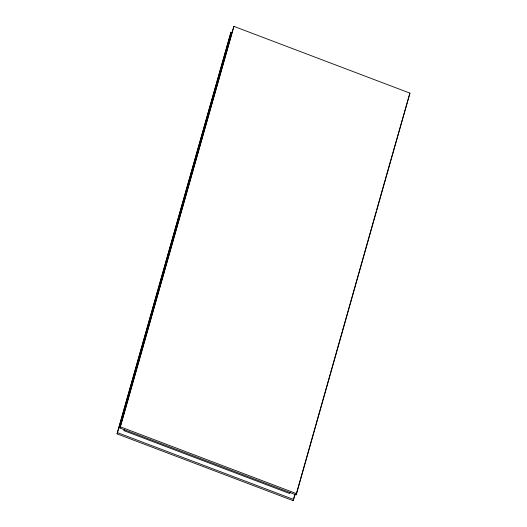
<?xml version="1.0" encoding="UTF-8"?>
<svg xmlns="http://www.w3.org/2000/svg" width="527" height="527" viewBox="0 0 527 527"><rect width="100%" height="100%" fill="white"/><g stroke="black" fill="none" stroke-linecap="round" stroke-linejoin="round"><path stroke-width="0.79" d="M117.066 433.866L230.991 32.154L117.066 433.866L293.117 500.65L295.265 493.951M119.958 428.062L233.883 26.35L409.934 93.134L296.589 493.687L296.009 494.846L119.958 428.062L233.883 26.35M290.206 492.152L289.547 493.483L124.062 430.704L124.438 429.367M293.117 500.65L294.685 495.11M296.009 494.846L376.199 211.452M376.647 209.871L385.158 179.786M385.606 178.205L409.934 93.134M124.062 430.704L124.721 429.373M120.538 426.896L296.589 493.687M117.646 432.707L293.697 499.491"/></g></svg>
